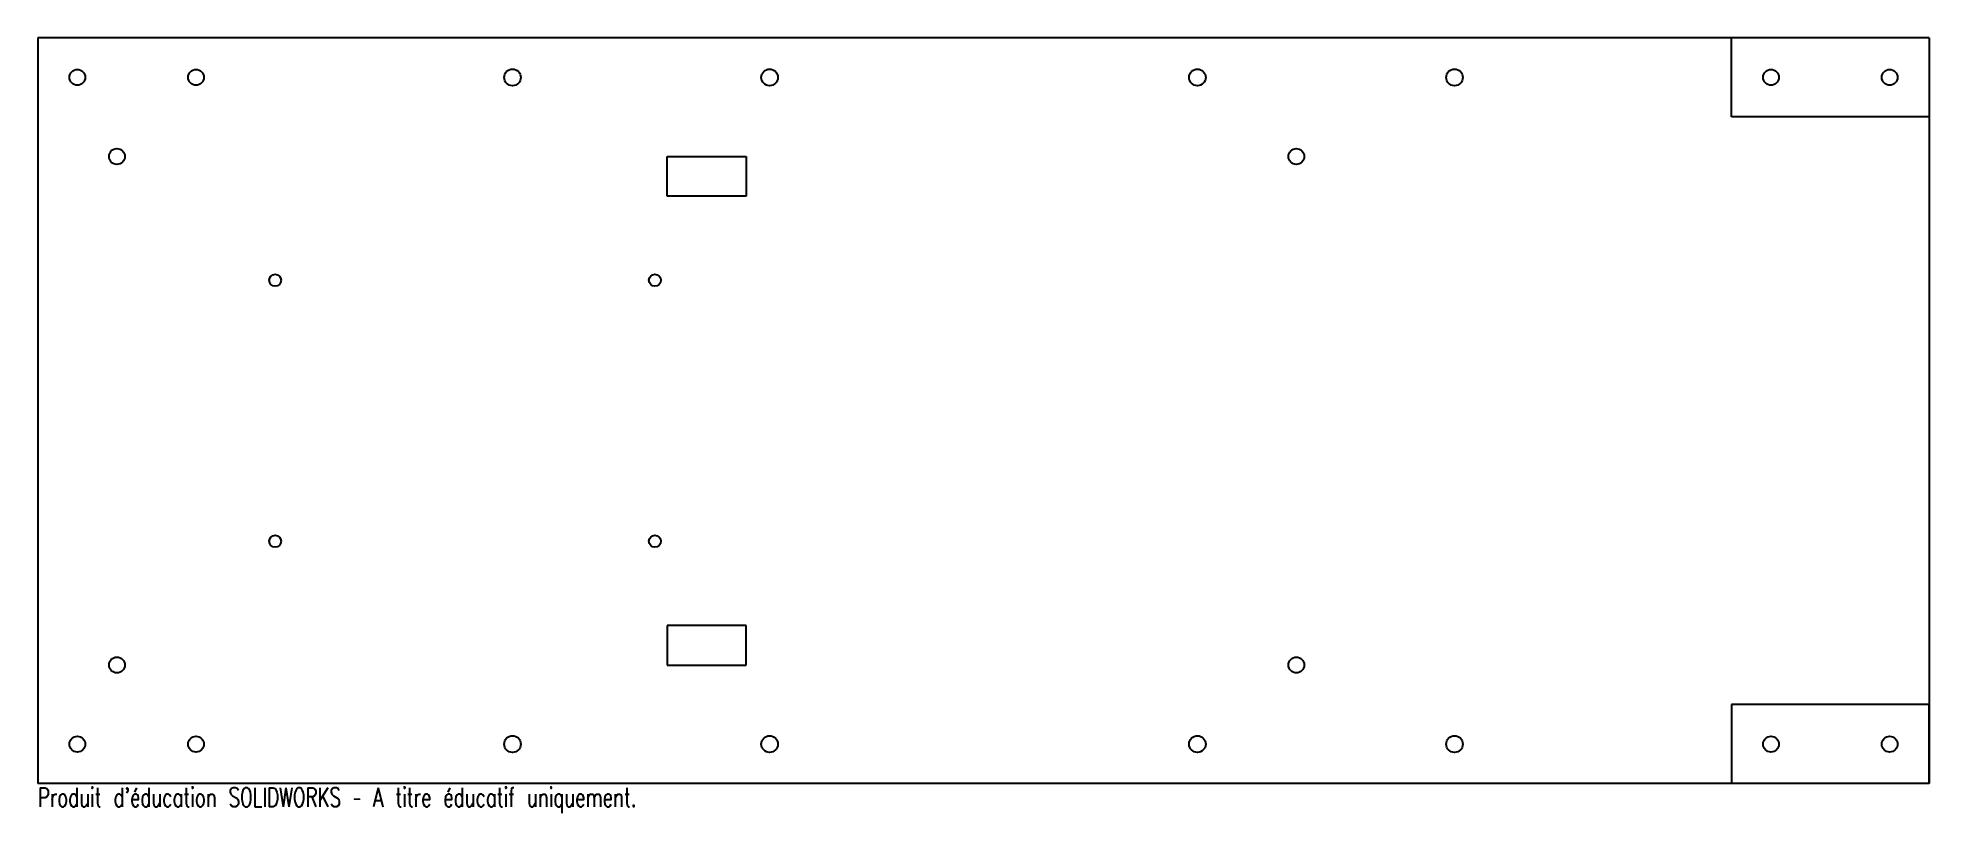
# Model space of a CAD drawing. Header units: millimetres. Extents: x -405 to 73, y -55 to 141.
import ezdxf

# ---------------------------------------------------------------- set-up
doc = ezdxf.new("R2010")
doc.units = ezdxf.units.MM
doc.styles.add('SLDTEXTSTYLE0', font='TXT', dxfattribs={"width": 0.7, "bigfont": 'bigfont'})

msp = doc.modelspace()

# ---------------------------------------------------------------- linework, layer by layer
at = {"color": 7, "linetype": 'Continuous', "lineweight": 25}
for p, q in [((-405.24, 141.38), (-405.24, -47.21)), ((72.92, 141.38), (-405.24, 141.38)), ((72.92, 141.38), (72.92, -47.21)), ((-246.16, 101.38), (-246.16, 111.38)), ((-246.16, 111.38), (-226.16, 111.38)), ((-226.16, 111.38), (-226.16, 101.38)), ((-226.16, 101.38), (-246.16, 101.38)), ((-226.16, -7.21), (-246.16, -7.21)), ((-246.16, -7.21), (-246.16, -17.21)), ((-226.16, -17.21), (-226.16, -7.21)), ((-246.16, -17.21), (-226.16, -17.21)), ((72.92, -47.21), (-405.24, -47.21))]:
    msp.add_line(p, q, dxfattribs=at)
at = {"color": 7, "linetype": 'Continuous'}
for p, q in [((22.92, 121.38), (22.92, 141.38)), ((72.92, 141.38), (72.92, 121.38)), ((72.92, 121.38), (22.92, 121.38)), ((72.92, -27.21), (22.92, -27.21)), ((22.92, -27.21), (22.92, -47.21)), ((72.92, -47.21), (72.92, -27.21))]:
    msp.add_line(p, q, dxfattribs=at)
at = {"color": 7, "linetype": 'Continuous', "lineweight": 25}
for centre, radius in [((-395.24, 131.38), 2), ((-365.24, 131.38), 2), ((-285.24, 131.38), 2.1), ((-220.24, 131.38), 2.1), ((-112.08, 131.38), 2.1), ((-47.08, 131.38), 2.1), ((32.92, 131.38), 2), ((62.92, 131.38), 2), ((-385.24, 111.38), 2), ((-87.08, 111.38), 2), ((-345.24, 80.09), 1.5), ((-249.24, 80.09), 1.5), ((-345.24, 14.09), 1.5), ((-249.24, 14.09), 1.5), ((-385.24, -17.21), 2), ((-87.08, -17.21), 2), ((-395.24, -37.21), 2), ((-365.24, -37.21), 2), ((-285.24, -37.21), 2.1), ((-220.24, -37.21), 2.1), ((-112.08, -37.21), 2.1), ((-47.08, -37.21), 2.1), ((32.92, -37.21), 2), ((62.92, -37.21), 2)]:
    msp.add_circle(centre, radius, dxfattribs=at)

# ---------------------------------------------------------------- texts
at = {"color": 7, "linetype": 'Continuous', "insert": (-405.24, -48.23), "char_height": 4.8336, "attachment_point": 1, "style": 'SLDTEXTSTYLE0'}
msp.add_mtext("Produit d'éducation SOLIDWORKS – A titre éducatif uniquement.", dxfattribs=at)

doc.saveas('drawing.dxf')
